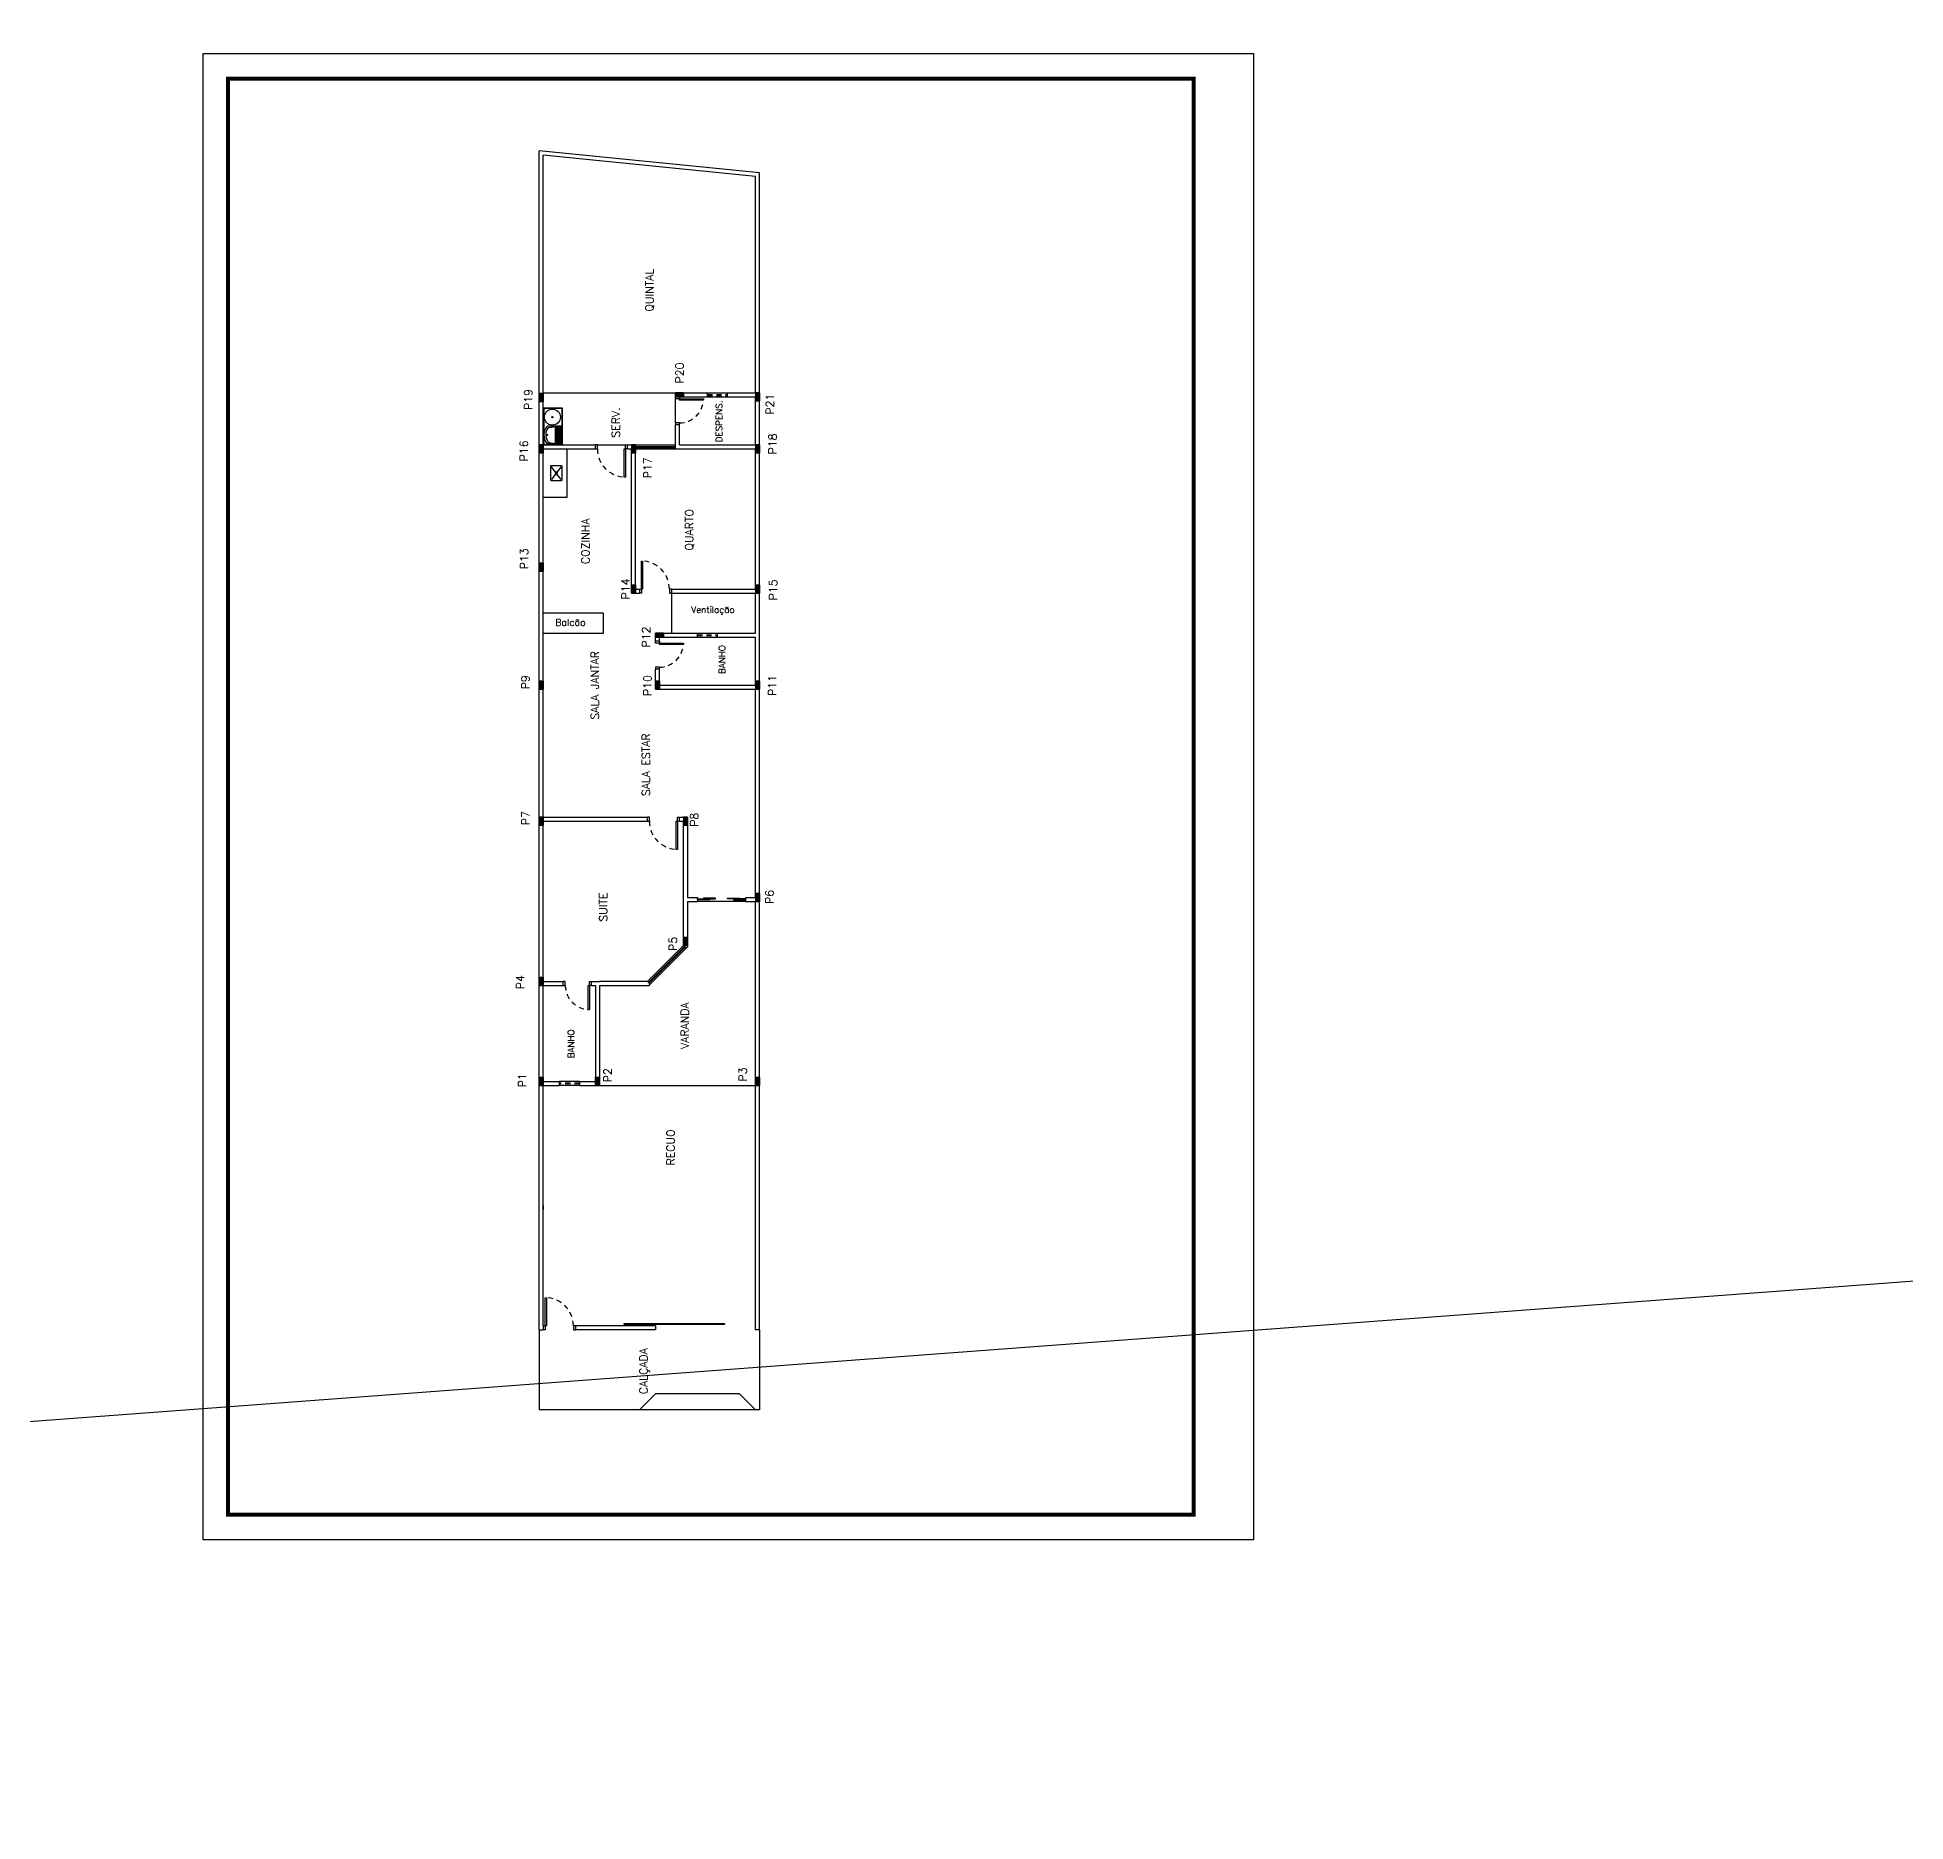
# Model space of a CAD drawing. Extents: x 1223 to 2114, y 507 to 973.
# Drawn here: x 1650.76 to 1697.44, y 608.62 to 653.19 of the extents above; entities that cross this region are included whole.
import ezdxf

# ---------------------------------------------------------------- set-up
doc = ezdxf.new("R2010")
doc.units = 0
doc.header["$MEASUREMENT"] = 0
doc.linetypes.add('HIDDEN2', pattern=[0.1875, 0.125, -0.0625])
doc.layers.get('0').update_dxf_attribs({"linetype": 'CONTINUOUS'})
for name, color, linetype in [('BANHO_COZINHA', 7, 'CONTINUOUS'), ('JANELAS', 8, 'CONTINUOUS'), ('JANELAS_EX', 4, 'CONTINUOUS'), ('JANELAS_INTERNO', 2, 'CONTINUOUS'), ('PAREDE', 2, 'CONTINUOUS'), ('PILARES', 5, 'CONTINUOUS'), ('PORTAS', 4, 'CONTINUOUS'), ('PROJECAO', 7, 'HIDDEN2'), ('REBAIXO', 8, 'CONTINUOUS')]:
    doc.layers.add(name, color=color, linetype=linetype)
doc.styles.add('PADRAO_TXT', font='romans.shx')

# ---------------------------------------------------------------- blocks, each defined once
blk = doc.blocks.new('CUBA1')
at = {"layer": 'BANHO_COZINHA'}
for p, q in [((-0.039, 0.03), (-0.199, 0.154)), ((0.039, 0.03), (0.199, 0.154)), ((-0.199, -0.154), (-0.039, -0.03)), ((0.196, -0.151), (0.039, -0.03))]:
    blk.add_line(p, q, dxfattribs=at)
blk.add_lwpolyline([(-0.049, -0.181), (-0.208, -0.181, -0.414214), (-0.226, -0.163), (-0.226, 0.163, -0.414214), (-0.208, 0.181), (0.208, 0.181, -0.414214), (0.226, 0.163), (0.226, -0.163, -0.414214), (0.208, -0.181), (-0.049, -0.181)], format="xyb", dxfattribs=at)
for radius in [0.0391, 0.024, 0.0147]:
    blk.add_circle((0, 0), radius, dxfattribs=at)
blk = doc.blocks.new('TANQUE2')
at = {"layer": 'BANHO_COZINHA'}
for p, q in [((-0.494, -0.182), (-0.524, -0.377)), ((-0.524, -0.377), (0.001, -0.377)), ((-0.493, -0.407), (-0.029, -0.407)), ((-0.493, -0.437), (-0.029, -0.437)), ((-0.493, -0.467), (-0.029, -0.467)), ((-0.493, -0.497), (-0.029, -0.497)), ((-0.493, -0.527), (-0.029, -0.527)), ((-0.029, -0.182), (0.001, -0.377))]:
    blk.add_line(p, q, dxfattribs=at)
for points in [[(-0.575, -0.6), (0.575, -0.6), (0.575, 0), (-0.575, 0)], [(0.56, -0.015), (-0.56, -0.015), (-0.56, -0.585), (0.56, -0.585)]]:
    blk.add_lwpolyline(points, close=True, dxfattribs=at)
blk.add_lwpolyline([(-0.544, -0.141, -0.153737), (-0.529, -0.12, -0.338906), (0.007, -0.12, -0.256007), (0.021, -0.145), (0.021, -0.557), (-0.544, -0.557)], format="xyb", close=True, dxfattribs=at)
blk.add_lwpolyline([(0.001, -0.377), (0.001, -0.537), (-0.524, -0.537), (-0.524, -0.377, -0.125189)], format="xyb", dxfattribs=at)
for centre, radius in [((-0.261, -0.118), 0.0177), ((0.295, -0.283), 0.25), ((0.295, -0.283), 0.0177)]:
    blk.add_circle(centre, radius, dxfattribs=at)
for centre, radius, start, end in [((-0.444, -0.182), 0.05, 132.73834, 180), ((-0.261, -0.47), 0.391, 57.74582, 123.74994), ((-0.079, -0.182), 0.05, 0, 57.74582)]:
    blk.add_arc(centre, radius, start, end, dxfattribs=at)
blk = doc.blocks.new('*U248')
at = {"layer": 'PILARES', "linetype": 'Continuous'}
for p, q in [((1663.301, 644.296), (1663.301, 644.096)), ((1663.401, 644.296), (1663.401, 644.096))]:
    blk.add_line(p, q, dxfattribs=at)
blk.add_solid([(1663.301, 644.296), (1663.301, 644.096), (1663.401, 644.096)], dxfattribs=at)
at = {"layer": 'PILARES', "linetype": 'Continuous', "extrusion": (0, 0, -1)}
blk.add_solid([(-1663.301, 644.296), (-1663.401, 644.296), (-1663.401, 644.096)], dxfattribs=at)
blk = doc.blocks.new('*U249')
at = {"layer": 'PILARES', "linetype": 'Continuous'}
for p, q in [((1663.301, 643.008), (1663.301, 642.808)), ((1663.401, 643.008), (1663.401, 642.808))]:
    blk.add_line(p, q, dxfattribs=at)
blk.add_solid([(1663.301, 643.008), (1663.301, 642.808), (1663.401, 642.808)], dxfattribs=at)
at = {"layer": 'PILARES', "linetype": 'Continuous', "extrusion": (0, 0, -1)}
blk.add_solid([(-1663.301, 643.008), (-1663.401, 643.008), (-1663.401, 642.808)], dxfattribs=at)
blk = doc.blocks.new('*U250')
at = {"layer": 'PILARES', "linetype": 'Continuous'}
for p, q in [((1663.301, 640.058), (1663.301, 639.858)), ((1663.401, 640.058), (1663.401, 639.858))]:
    blk.add_line(p, q, dxfattribs=at)
blk.add_solid([(1663.301, 640.058), (1663.301, 639.858), (1663.401, 639.858)], dxfattribs=at)
at = {"layer": 'PILARES', "linetype": 'Continuous', "extrusion": (0, 0, -1)}
blk.add_solid([(-1663.301, 640.058), (-1663.401, 640.058), (-1663.401, 639.858)], dxfattribs=at)
blk = doc.blocks.new('*U251')
at = {"layer": 'PILARES', "linetype": 'Continuous'}
for p, q in [((1663.301, 637.108), (1663.301, 636.908)), ((1663.401, 637.108), (1663.401, 636.908))]:
    blk.add_line(p, q, dxfattribs=at)
blk.add_solid([(1663.301, 637.108), (1663.301, 636.908), (1663.401, 636.908)], dxfattribs=at)
at = {"layer": 'PILARES', "linetype": 'Continuous', "extrusion": (0, 0, -1)}
blk.add_solid([(-1663.301, 637.108), (-1663.401, 637.108), (-1663.401, 636.908)], dxfattribs=at)
blk = doc.blocks.new('*U252')
at = {"layer": 'PILARES', "linetype": 'Continuous'}
for p, q in [((1663.301, 633.708), (1663.301, 633.508)), ((1663.401, 633.708), (1663.401, 633.508))]:
    blk.add_line(p, q, dxfattribs=at)
blk.add_solid([(1663.301, 633.708), (1663.301, 633.508), (1663.401, 633.508)], dxfattribs=at)
at = {"layer": 'PILARES', "linetype": 'Continuous', "extrusion": (0, 0, -1)}
blk.add_solid([(-1663.301, 633.708), (-1663.401, 633.708), (-1663.401, 633.508)], dxfattribs=at)
blk = doc.blocks.new('*U253')
at = {"layer": 'PILARES', "linetype": 'Continuous'}
for p, q in [((1663.301, 629.708), (1663.301, 629.508)), ((1663.401, 629.708), (1663.401, 629.508))]:
    blk.add_line(p, q, dxfattribs=at)
blk.add_solid([(1663.301, 629.708), (1663.301, 629.508), (1663.401, 629.508)], dxfattribs=at)
at = {"layer": 'PILARES', "linetype": 'Continuous', "extrusion": (0, 0, -1)}
blk.add_solid([(-1663.301, 629.708), (-1663.401, 629.708), (-1663.401, 629.508)], dxfattribs=at)
blk = doc.blocks.new('*U254')
at = {"layer": 'PILARES', "linetype": 'Continuous'}
for p, q in [((1663.301, 627.208), (1663.301, 627.008)), ((1663.401, 627.208), (1663.401, 627.008))]:
    blk.add_line(p, q, dxfattribs=at)
blk.add_solid([(1663.301, 627.208), (1663.301, 627.008), (1663.401, 627.008)], dxfattribs=at)
at = {"layer": 'PILARES', "linetype": 'Continuous', "extrusion": (0, 0, -1)}
blk.add_solid([(-1663.301, 627.208), (-1663.401, 627.208), (-1663.401, 627.008)], dxfattribs=at)
blk = doc.blocks.new('*U255')
at = {"layer": 'PILARES', "linetype": 'Continuous'}
for p, q in [((1664.701, 627.208), (1664.701, 627.008)), ((1664.801, 627.208), (1664.801, 627.008))]:
    blk.add_line(p, q, dxfattribs=at)
blk.add_solid([(1664.701, 627.208), (1664.701, 627.008), (1664.801, 627.008)], dxfattribs=at)
at = {"layer": 'PILARES', "linetype": 'Continuous', "extrusion": (0, 0, -1)}
blk.add_solid([(-1664.701, 627.208), (-1664.801, 627.208), (-1664.801, 627.008)], dxfattribs=at)
blk = doc.blocks.new('*U256')
at = {"layer": 'PILARES', "linetype": 'Continuous'}
for p, q in [((1668.701, 627.208), (1668.701, 627.008)), ((1668.801, 627.208), (1668.801, 627.008))]:
    blk.add_line(p, q, dxfattribs=at)
blk.add_solid([(1668.701, 627.208), (1668.701, 627.008), (1668.801, 627.008)], dxfattribs=at)
at = {"layer": 'PILARES', "linetype": 'Continuous', "extrusion": (0, 0, -1)}
blk.add_solid([(-1668.701, 627.208), (-1668.801, 627.208), (-1668.801, 627.008)], dxfattribs=at)
blk = doc.blocks.new('*U257')
at = {"layer": 'PILARES', "linetype": 'Continuous'}
for p, q in [((1666.901, 630.708), (1666.901, 630.508)), ((1667.001, 630.708), (1667.001, 630.508))]:
    blk.add_line(p, q, dxfattribs=at)
blk.add_solid([(1666.901, 630.708), (1666.901, 630.508), (1667.001, 630.508)], dxfattribs=at)
at = {"layer": 'PILARES', "linetype": 'Continuous', "extrusion": (0, 0, -1)}
blk.add_solid([(-1666.901, 630.708), (-1667.001, 630.708), (-1667.001, 630.508)], dxfattribs=at)
blk = doc.blocks.new('*U258')
at = {"layer": 'PILARES', "linetype": 'Continuous'}
for p, q in [((1668.701, 631.808), (1668.701, 631.608)), ((1668.801, 631.808), (1668.801, 631.608))]:
    blk.add_line(p, q, dxfattribs=at)
blk.add_solid([(1668.701, 631.808), (1668.701, 631.608), (1668.801, 631.608)], dxfattribs=at)
at = {"layer": 'PILARES', "linetype": 'Continuous', "extrusion": (0, 0, -1)}
blk.add_solid([(-1668.701, 631.808), (-1668.801, 631.808), (-1668.801, 631.608)], dxfattribs=at)
blk = doc.blocks.new('*U259')
at = {"layer": 'PILARES', "linetype": 'Continuous'}
for p, q in [((1666.901, 633.708), (1666.901, 633.508)), ((1667.001, 633.708), (1667.001, 633.508))]:
    blk.add_line(p, q, dxfattribs=at)
blk.add_solid([(1666.901, 633.708), (1666.901, 633.508), (1667.001, 633.508)], dxfattribs=at)
at = {"layer": 'PILARES', "linetype": 'Continuous', "extrusion": (0, 0, -1)}
blk.add_solid([(-1666.901, 633.708), (-1667.001, 633.708), (-1667.001, 633.508)], dxfattribs=at)
blk = doc.blocks.new('*U260')
at = {"layer": 'PILARES', "linetype": 'Continuous'}
for p, q in [((1668.701, 637.108), (1668.701, 636.908)), ((1668.801, 637.108), (1668.801, 636.908))]:
    blk.add_line(p, q, dxfattribs=at)
blk.add_solid([(1668.701, 637.108), (1668.701, 636.908), (1668.801, 636.908)], dxfattribs=at)
at = {"layer": 'PILARES', "linetype": 'Continuous', "extrusion": (0, 0, -1)}
blk.add_solid([(-1668.701, 637.108), (-1668.801, 637.108), (-1668.801, 636.908)], dxfattribs=at)
blk = doc.blocks.new('*U261')
at = {"layer": 'PILARES', "linetype": 'Continuous'}
for p, q in [((1666.201, 637.108), (1666.201, 636.908)), ((1666.301, 637.108), (1666.301, 636.908))]:
    blk.add_line(p, q, dxfattribs=at)
blk.add_solid([(1666.201, 637.108), (1666.201, 636.908), (1666.301, 636.908)], dxfattribs=at)
at = {"layer": 'PILARES', "linetype": 'Continuous', "extrusion": (0, 0, -1)}
blk.add_solid([(-1666.201, 637.108), (-1666.301, 637.108), (-1666.301, 636.908)], dxfattribs=at)
blk = doc.blocks.new('*U262')
at = {"layer": 'PILARES', "linetype": 'Continuous'}
for p, q in [((1668.701, 639.508), (1668.701, 639.308)), ((1668.801, 639.508), (1668.801, 639.308))]:
    blk.add_line(p, q, dxfattribs=at)
blk.add_solid([(1668.701, 639.508), (1668.701, 639.308), (1668.801, 639.308)], dxfattribs=at)
at = {"layer": 'PILARES', "linetype": 'Continuous', "extrusion": (0, 0, -1)}
blk.add_solid([(-1668.701, 639.508), (-1668.801, 639.508), (-1668.801, 639.308)], dxfattribs=at)
blk = doc.blocks.new('*U263')
at = {"layer": 'PILARES', "linetype": 'Continuous'}
for p, q in [((1665.601, 639.508), (1665.601, 639.308)), ((1665.701, 639.508), (1665.701, 639.308))]:
    blk.add_line(p, q, dxfattribs=at)
blk.add_solid([(1665.601, 639.508), (1665.601, 639.308), (1665.701, 639.308)], dxfattribs=at)
at = {"layer": 'PILARES', "linetype": 'Continuous', "extrusion": (0, 0, -1)}
blk.add_solid([(-1665.601, 639.508), (-1665.701, 639.508), (-1665.701, 639.308)], dxfattribs=at)
blk = doc.blocks.new('*U264')
at = {"layer": 'PILARES', "linetype": 'Continuous'}
for p, q in [((1665.601, 643.008), (1665.601, 642.808)), ((1665.701, 643.008), (1665.701, 642.808))]:
    blk.add_line(p, q, dxfattribs=at)
blk.add_solid([(1665.601, 643.008), (1665.601, 642.808), (1665.701, 642.808)], dxfattribs=at)
at = {"layer": 'PILARES', "linetype": 'Continuous', "extrusion": (0, 0, -1)}
blk.add_solid([(-1665.601, 643.008), (-1665.701, 643.008), (-1665.701, 642.808)], dxfattribs=at)
blk = doc.blocks.new('*U265')
at = {"layer": 'PILARES', "linetype": 'Continuous'}
for p, q in [((1668.701, 643.008), (1668.701, 642.808)), ((1668.801, 643.008), (1668.801, 642.808))]:
    blk.add_line(p, q, dxfattribs=at)
blk.add_solid([(1668.701, 643.008), (1668.701, 642.808), (1668.801, 642.808)], dxfattribs=at)
at = {"layer": 'PILARES', "linetype": 'Continuous', "extrusion": (0, 0, -1)}
blk.add_solid([(-1668.701, 643.008), (-1668.801, 643.008), (-1668.801, 642.808)], dxfattribs=at)
blk = doc.blocks.new('*U266')
at = {"layer": 'PILARES', "linetype": 'Continuous'}
for p, q in [((1668.701, 644.309), (1668.701, 644.109)), ((1668.801, 644.309), (1668.801, 644.109))]:
    blk.add_line(p, q, dxfattribs=at)
blk.add_solid([(1668.701, 644.309), (1668.701, 644.109), (1668.801, 644.109)], dxfattribs=at)
at = {"layer": 'PILARES', "linetype": 'Continuous', "extrusion": (0, 0, -1)}
blk.add_solid([(-1668.701, 644.309), (-1668.801, 644.309), (-1668.801, 644.109)], dxfattribs=at)
blk = doc.blocks.new('*U267')
at = {"layer": 'PILARES', "linetype": 'Continuous'}
for p, q in [((1666.701, 644.308), (1666.701, 644.208)), ((1666.901, 644.308), (1666.901, 644.208)), ((1666.201, 638.308), (1666.201, 638.208)), ((1666.401, 638.308), (1666.401, 638.208))]:
    blk.add_line(p, q, dxfattribs=at)
for points in [[(1666.701, 644.308), (1666.701, 644.208), (1666.901, 644.208)], [(1666.201, 638.308), (1666.201, 638.208), (1666.401, 638.208)]]:
    blk.add_solid(points, dxfattribs=at)
at = {"layer": 'PILARES', "linetype": 'Continuous', "extrusion": (0, 0, -1)}
for points in [[(-1666.701, 644.308), (-1666.901, 644.308), (-1666.901, 644.208)], [(-1666.201, 638.308), (-1666.401, 638.308), (-1666.401, 638.208)]]:
    blk.add_solid(points, dxfattribs=at)

msp = doc.modelspace()

# ---------------------------------------------------------------- linework, layer by layer
msp.add_lwpolyline([(1681.15046, 615.66123), (1654.90046, 615.66123), (1654.90046, 652.78623), (1681.15046, 652.78623)], close=True)
at = {"const_width": 0.1}
msp.add_lwpolyline([(1679.65046, 616.28623), (1655.52546, 616.28623), (1655.52546, 652.16123), (1679.65046, 652.16123)], close=True, dxfattribs=at)
at = {"layer": 'JANELAS'}
for p, q in [((1663.40142, 644.30823), (1666.70142, 644.30823)), ((1667.50142, 644.30823), (1668.00142, 644.30823)), ((1667.50142, 644.20823), (1668.00142, 644.20823)), ((1664.00142, 641.70823), (1664.00142, 642.90823)), ((1665.70142, 642.96823), (1666.70142, 642.96823)), ((1665.70142, 642.94823), (1666.70142, 642.94823)), ((1663.40142, 641.70823), (1664.00142, 641.70823)), ((1666.60142, 639.30823), (1666.60142, 638.30823)), ((1664.90142, 638.80823), (1663.40142, 638.80823)), ((1664.90142, 638.30823), (1664.90142, 638.80823)), ((1663.40142, 638.30823), (1664.90142, 638.30823)), ((1667.25142, 638.30823), (1667.75142, 638.30823)), ((1667.25142, 638.20823), (1667.75142, 638.20823)), ((1668.45142, 631.60823), (1667.25142, 631.60823)), ((1666.9297, 630.47995), (1666.0297, 629.57995)), ((1666.94384, 630.4658), (1666.04384, 629.5658)), ((1664.30142, 627.10823), (1663.80142, 627.10823)), ((1664.30142, 627.00823), (1663.80142, 627.00823)), ((1663.30142, 620.90823), (1663.30142, 618.90823)), ((1668.80142, 620.90823), (1668.80142, 618.90823)), ((1666.20142, 619.30823), (1665.80142, 618.90823)), ((1668.30142, 619.30823), (1666.20142, 619.30823)), ((1668.30142, 619.30823), (1668.70142, 618.90823)), ((1668.80142, 618.90823), (1663.30142, 618.90823))]:
    msp.add_line(p, q, dxfattribs=at)
at = {"layer": 'JANELAS_EX'}
for p, q in [((1665.70142, 643.00823), (1666.70142, 643.00823)), ((1665.70142, 642.90823), (1666.70142, 642.90823))]:
    msp.add_line(p, q, dxfattribs=at)
at = {"layer": 'JANELAS_INTERNO'}
msp.add_line((1516.64871, 608.62187), (2113.74782, 653.18983), dxfattribs=at)
at = {"layer": 'PAREDE'}
for p, q in [((1663.30142, 620.90823), (1663.30142, 650.35823)), ((1668.80142, 649.80823), (1663.30142, 650.35823)), ((1663.40142, 643.00823), (1663.40142, 650.24773)), ((1668.70142, 649.71773), (1663.40142, 650.24773)), ((1668.70142, 644.30823), (1668.70142, 649.71773)), ((1668.80142, 620.90823), (1668.80142, 649.80823)), ((1666.70142, 644.30823), (1667.50142, 644.30823)), ((1666.70142, 644.20823), (1666.70142, 644.30823)), ((1667.50142, 644.20823), (1667.50142, 644.30823)), ((1668.00142, 644.30823), (1668.70142, 644.30823)), ((1668.00142, 644.20823), (1668.00142, 644.30823)), ((1666.80142, 644.20823), (1666.70142, 644.20823)), ((1666.80142, 644.20823), (1667.50142, 644.20823)), ((1668.00142, 644.20823), (1668.70142, 644.20823)), ((1668.70142, 643.00823), (1668.70142, 644.20823)), ((1666.70142, 642.90823), (1666.70142, 643.50823)), ((1666.80142, 643.50823), (1666.70142, 643.50823)), ((1666.80142, 643.00823), (1666.80142, 643.50823)), ((1663.40142, 643.00823), (1664.70142, 643.00823)), ((1663.40142, 633.70823), (1663.40142, 642.90823)), ((1663.40142, 642.90823), (1664.70142, 642.90823)), ((1664.70142, 642.90823), (1664.70142, 643.00823)), ((1665.50142, 643.00823), (1665.70142, 643.00823)), ((1665.50142, 642.90823), (1665.50142, 643.00823)), ((1665.50142, 642.90823), (1665.60142, 642.90823)), ((1665.60142, 639.30823), (1665.60142, 642.90823)), ((1665.70142, 639.40823), (1665.70142, 643.00823)), ((1666.70142, 642.90823), (1668.70142, 642.90823)), ((1666.80142, 643.00823), (1668.70142, 643.00823)), ((1668.70142, 639.40823), (1668.70142, 642.90823)), ((1665.60142, 639.30823), (1665.80142, 639.30823)), ((1665.70142, 639.40823), (1665.80142, 639.40823)), ((1665.80142, 639.40823), (1665.80142, 639.30823)), ((1666.60142, 639.40823), (1668.70142, 639.40823)), ((1666.60142, 639.40823), (1666.60142, 639.30823)), ((1666.60142, 639.30823), (1668.70142, 639.30823)), ((1668.70142, 638.30823), (1668.70142, 639.30823)), ((1666.20142, 638.30823), (1667.25142, 638.30823)), ((1666.20142, 638.10823), (1666.20142, 638.30823)), ((1666.30142, 638.20823), (1667.25142, 638.20823)), ((1666.30142, 638.10823), (1666.30142, 638.20823)), ((1667.25142, 638.20823), (1667.25142, 638.30823)), ((1667.75142, 638.30823), (1668.70142, 638.30823)), ((1667.75142, 638.20823), (1667.75142, 638.30823)), ((1667.75142, 638.20823), (1668.70142, 638.20823)), ((1668.70142, 637.00823), (1668.70142, 638.20823)), ((1666.30142, 638.10823), (1666.20142, 638.10823)), ((1666.20142, 636.90823), (1666.20142, 637.40823)), ((1666.30142, 637.40823), (1666.20142, 637.40823)), ((1666.30142, 637.00823), (1666.30142, 637.40823)), ((1666.20142, 636.90823), (1668.70142, 636.90823)), ((1666.30142, 637.00823), (1668.70142, 637.00823)), ((1668.70142, 631.70823), (1668.70142, 636.90823)), ((1663.40142, 633.70823), (1666.00142, 633.70823)), ((1663.40142, 629.60823), (1663.40142, 633.60823)), ((1663.40142, 633.60823), (1666.00142, 633.60823)), ((1666.00142, 633.60823), (1666.00142, 633.70823)), ((1666.80142, 633.70823), (1667.00142, 633.70823)), ((1666.80142, 633.60823), (1666.80142, 633.70823)), ((1666.80142, 633.60823), (1666.90142, 633.60823)), ((1666.90142, 630.50823), (1666.90142, 633.60823)), ((1667.00142, 633.70823), (1667.00142, 631.70823)), ((1667.00142, 631.70823), (1667.25142, 631.70823)), ((1667.25142, 631.70823), (1667.25142, 631.60823)), ((1668.45142, 631.70823), (1668.45142, 631.60823)), ((1668.45142, 631.70823), (1668.70142, 631.70823)), ((1667.00142, 631.60823), (1667.00142, 630.46681)), ((1667.00142, 631.60823), (1667.25142, 631.60823)), ((1668.45142, 631.60823), (1668.70142, 631.60823)), ((1668.70142, 620.90823), (1668.70142, 631.60823)), ((1666.97213, 630.43752), (1666.90142, 630.50823)), ((1667.00142, 630.46681), (1666.97213, 630.43752)), ((1663.40142, 629.60823), (1663.90142, 629.60823)), ((1663.40142, 629.50823), (1663.90142, 629.50823)), ((1663.40142, 627.10823), (1663.40142, 629.50823)), ((1663.90142, 629.50823), (1663.90142, 629.60823)), ((1664.60142, 629.60823), (1664.80142, 629.60823)), ((1664.60142, 629.50823), (1664.60142, 629.60823)), ((1664.60142, 629.50823), (1664.70142, 629.50823)), ((1664.70142, 629.50823), (1664.70142, 627.10823)), ((1666.00142, 629.60823), (1664.80142, 629.60823)), ((1664.80142, 629.50823), (1666.04284, 629.50823)), ((1664.80142, 629.50823), (1664.80142, 627.00823)), ((1666.07213, 629.53752), (1666.00142, 629.60823)), ((1666.04284, 629.50823), (1666.07213, 629.53752)), ((1663.40142, 627.10823), (1663.80142, 627.10823)), ((1663.40142, 627.00823), (1663.80142, 627.00823)), ((1663.40142, 621.00823), (1663.40142, 627.00823)), ((1663.80142, 627.10823), (1663.80142, 627.00823)), ((1664.30142, 627.10823), (1664.70142, 627.10823)), ((1664.30142, 627.10823), (1664.30142, 627.00823)), ((1664.30142, 627.00823), (1664.80142, 627.00823)), ((1663.40142, 624.00823), (1663.40142, 623.90823)), ((1663.30142, 620.90823), (1663.40142, 620.90823)), ((1663.40142, 621.00823), (1663.40142, 620.90823)), ((1666.20142, 621.00823), (1664.20142, 621.00823)), ((1664.20142, 621.00823), (1664.20142, 620.90823)), ((1666.20142, 620.90823), (1664.20142, 620.90823)), ((1666.20142, 621.00823), (1666.20142, 620.90823)), ((1668.80142, 620.90823), (1668.70142, 620.90823))]:
    msp.add_line(p, q, dxfattribs=at)
at = {"layer": 'PILARES'}
for points in [[(1663.30142, 644.09623), (1663.40142, 644.09623), (1663.40142, 644.29623), (1663.30142, 644.29623)], [(1666.70142, 644.30823), (1666.70142, 644.20823), (1666.90142, 644.20823), (1666.90142, 644.30823)], [(1668.70142, 644.10823), (1668.80142, 644.10823), (1668.80142, 644.30823), (1668.70142, 644.30823)], [(1663.30142, 642.80823), (1663.40142, 642.80823), (1663.40142, 643.00823), (1663.30142, 643.00823)], [(1665.60142, 642.80823), (1665.70142, 642.80823), (1665.70142, 643.00823), (1665.60142, 643.00823)], [(1668.70142, 642.80823), (1668.80142, 642.80823), (1668.80142, 643.00823), (1668.70142, 643.00823)], [(1663.30142, 639.85823), (1663.40142, 639.85823), (1663.40142, 640.05823), (1663.30142, 640.05823)], [(1665.60142, 639.30823), (1665.70142, 639.30823), (1665.70142, 639.50823), (1665.60142, 639.50823)], [(1668.70142, 639.30823), (1668.80142, 639.30823), (1668.80142, 639.50823), (1668.70142, 639.50823)], [(1666.20142, 638.30823), (1666.20142, 638.20823), (1666.40142, 638.20823), (1666.40142, 638.30823)], [(1663.30142, 636.90823), (1663.40142, 636.90823), (1663.40142, 637.10823), (1663.30142, 637.10823)], [(1666.20142, 636.90823), (1666.30142, 636.90823), (1666.30142, 637.10823), (1666.20142, 637.10823)], [(1668.70142, 636.90823), (1668.80142, 636.90823), (1668.80142, 637.10823), (1668.70142, 637.10823)], [(1663.30142, 633.50823), (1663.40142, 633.50823), (1663.40142, 633.70823), (1663.30142, 633.70823)], [(1666.90142, 633.50823), (1667.00142, 633.50823), (1667.00142, 633.70823), (1666.90142, 633.70823)], [(1668.70142, 631.60823), (1668.80142, 631.60823), (1668.80142, 631.80823), (1668.70142, 631.80823)], [(1666.90142, 630.50823), (1667.00142, 630.50823), (1667.00142, 630.70823), (1666.90142, 630.70823)], [(1663.30142, 629.50823), (1663.40142, 629.50823), (1663.40142, 629.70823), (1663.30142, 629.70823)], [(1663.30142, 627.00823), (1663.40142, 627.00823), (1663.40142, 627.20823), (1663.30142, 627.20823)], [(1664.70142, 627.00823), (1664.80142, 627.00823), (1664.80142, 627.20823), (1664.70142, 627.20823)], [(1668.70142, 627.00823), (1668.80142, 627.00823), (1668.80142, 627.20823), (1668.70142, 627.20823)]]:
    msp.add_lwpolyline(points, close=True, dxfattribs=at)
at = {"layer": 'PORTAS'}
for p, q in [((1666.90142, 630.50823), (1666.00142, 629.60823)), ((1666.97213, 630.43752), (1666.07213, 629.53752))]:
    msp.add_line(p, q, dxfattribs=at)
for points in [[(1666.80142, 644.20823), (1666.80142, 644.15823), (1666.70142, 644.15823), (1666.70142, 644.20823)], [(1666.80142, 643.50823), (1666.80142, 643.55823), (1666.70142, 643.55823), (1666.70142, 643.50823)], [(1664.70142, 642.90823), (1664.75142, 642.90823), (1664.75142, 643.00823), (1664.70142, 643.00823)], [(1665.50142, 642.90823), (1665.45142, 642.90823), (1665.45142, 643.00823), (1665.50142, 643.00823)], [(1665.80142, 639.40823), (1665.85142, 639.40823), (1665.85142, 639.30823), (1665.80142, 639.30823)], [(1666.60142, 639.40823), (1666.55142, 639.40823), (1666.55142, 639.30823), (1666.60142, 639.30823)], [(1666.30142, 638.10823), (1666.30142, 638.05823), (1666.20142, 638.05823), (1666.20142, 638.10823)], [(1666.30142, 637.40823), (1666.30142, 637.45823), (1666.20142, 637.45823), (1666.20142, 637.40823)], [(1666.00142, 633.60823), (1666.05142, 633.60823), (1666.05142, 633.70823), (1666.00142, 633.70823)], [(1666.80142, 633.60823), (1666.75142, 633.60823), (1666.75142, 633.70823), (1666.80142, 633.70823)], [(1663.90142, 629.50823), (1663.95142, 629.50823), (1663.95142, 629.60823), (1663.90142, 629.60823)], [(1664.60142, 629.50823), (1664.55142, 629.50823), (1664.55142, 629.60823), (1664.60142, 629.60823)], [(1663.40142, 621.00823), (1663.45142, 621.00823), (1663.45142, 620.90823), (1663.40142, 620.90823)], [(1664.20142, 621.00823), (1664.15142, 621.00823), (1664.15142, 620.90823), (1664.20142, 620.90823)]]:
    msp.add_lwpolyline(points, dxfattribs=at)
for points in [[(1666.80142, 644.15823), (1667.40142, 644.15823), (1667.40142, 644.12823), (1666.80142, 644.12823)], [(1665.45142, 642.90823), (1665.45142, 642.20823), (1665.42142, 642.20823), (1665.42142, 642.90823)], [(1665.85142, 639.40823), (1665.85142, 640.10823), (1665.88142, 640.10823), (1665.88142, 639.40823)], [(1666.30142, 638.05823), (1666.90142, 638.05823), (1666.90142, 638.02823), (1666.30142, 638.02823)], [(1666.75142, 633.60823), (1666.75142, 632.90823), (1666.72142, 632.90823), (1666.72142, 633.60823)], [(1667.25142, 631.66823), (1667.55142, 631.66823), (1667.55142, 631.64823), (1667.25142, 631.64823)], [(1667.40142, 631.66823), (1667.70142, 631.66823), (1667.70142, 631.68823), (1667.40142, 631.68823)], [(1668.30142, 631.66823), (1668.00142, 631.66823), (1668.00142, 631.68823), (1668.30142, 631.68823)], [(1668.45142, 631.66823), (1668.15142, 631.66823), (1668.15142, 631.64823), (1668.45142, 631.64823)], [(1664.55142, 629.50823), (1664.55142, 628.90823), (1664.52142, 628.90823), (1664.52142, 629.50823)], [(1663.45142, 621.00823), (1663.45142, 621.70823), (1663.48142, 621.70823), (1663.48142, 621.00823)], [(1667.92572, 621.06823), (1667.92572, 621.03823), (1665.42572, 621.03823), (1665.42572, 621.06823)]]:
    msp.add_lwpolyline(points, close=True, dxfattribs=at)
at = {"layer": 'PROJECAO'}
for p, q in [((1667.50142, 644.26823), (1668.00142, 644.26823)), ((1667.50142, 644.24823), (1668.00142, 644.24823)), ((1667.25142, 638.26823), (1667.75142, 638.26823)), ((1667.25142, 638.24823), (1667.75142, 638.24823)), ((1664.30142, 627.06823), (1663.80142, 627.06823)), ((1664.30142, 627.04823), (1663.80142, 627.04823))]:
    msp.add_line(p, q, dxfattribs=at)
for centre, radius, start, end in [((1666.80142, 644.15823), 0.6, 270, 0), ((1665.45142, 642.90823), 0.7, 180, 270), ((1665.85142, 639.40823), 0.7, 0, 90), ((1666.30142, 638.05823), 0.6, 270, 0), ((1666.75142, 633.60823), 0.7, 180, 270), ((1664.55142, 629.50823), 0.6, 180, 270), ((1663.45142, 621.00823), 0.7, 0, 90)]:
    msp.add_arc(centre, radius, start, end, dxfattribs=at)
at = {"layer": 'REBAIXO'}
for p, q in [((1666.70142, 643.55823), (1666.70142, 644.15823)), ((1664.75142, 643.00823), (1665.45142, 643.00823)), ((1664.80142, 627.00823), (1668.70142, 627.00823))]:
    msp.add_line(p, q, dxfattribs=at)

# ---------------------------------------------------------------- block references
at = {"layer": 'PAREDE', "yscale": 0.7999999999999546}
for name, p, xscale, zscale, rotation in [('TANQUE2', (1663.40142, 643.46823), 0.7999999999999546, 0.7999999999999546, 90.00000000000004), ('CUBA1', (1663.72499, 642.30529), -0.7999999999999546, 0.8, 90)]:
    msp.add_blockref(name, p, dxfattribs=dict(at, xscale=xscale, zscale=zscale, rotation=rotation))
at = {"layer": 'PILARES', "linetype": 'Continuous'}
for name in ['*U248', '*U267', '*U266', '*U249', '*U264', '*U265', '*U250', '*U263', '*U262', '*U251', '*U261', '*U260', '*U252', '*U259', '*U258', '*U257', '*U253', '*U254', '*U255', '*U256']:
    msp.add_blockref(name, (0, 0), dxfattribs=at)

# ---------------------------------------------------------------- texts
at = {"layer": 'JANELAS', "style": 'PADRAO_TXT'}
msp.add_text('Balcão', height=0.17, dxfattribs=at).set_placement((1663.70268, 638.4916))
at = {"layer": 'PAREDE', "style": 'PADRAO_TXT'}
for s, height, p in [('QUINTAL', 0.2, (1666.15157, 646.33882)), ('P20', 0.2, (1666.9066, 644.54397)), ('P19', 0.2, (1663.12578, 643.88173)), ('SERV.', 0.2, (1665.31272, 643.19042)), ('DESPENS.', 0.16, (1667.87329, 643.07606)), ('P21', 0.2, (1669.16339, 643.76524)), ('P16', 0.2, (1663.0141, 642.59858)), ('P18', 0.2, (1669.23195, 642.77169)), ('P17', 0.2, (1666.10858, 642.17598)), ('COZINHA', 0.2, (1664.55445, 640.03303)), ('QUARTO', 0.2, (1667.1477, 640.37182)), ('P13', 0.2, (1663.02253, 639.90399)), ('P14', 0.2, (1665.55836, 639.14909)), ('P15', 0.2, (1669.24395, 639.1253)), ('P12', 0.2, (1666.06729, 637.94911)), ('SALA JANTAR', 0.2, (1664.79018, 636.14707)), ('BANHO', 0.16, (1667.94758, 637.28897)), ('P9', 0.2, (1663.05374, 636.906)), ('P10', 0.2, (1666.10483, 636.73617)), ('P11', 0.2, (1669.22354, 636.73821)), ('SALA ESTAR', 0.2, (1666.06625, 634.23752)), ('P7', 0.2, (1663.059, 633.51069)), ('P8', 0.2, (1667.27246, 633.4734)), ('SUITE', 0.2, (1665.00061, 631.10077)), ('P6', 0.2, (1669.15412, 631.54366)), ('P5', 0.2, (1666.74117, 630.37108)), ('P4', 0.2, (1662.92473, 629.41478)), ('VARANDA', 0.2, (1667.0351, 627.92015)), ('BANHO', 0.16, (1664.17408, 627.68919)), ('P3', 0.2, (1668.48533, 627.10727)), ('P1', 0.2, (1662.97694, 626.96325)), ('P2', 0.2, (1665.10878, 627.08888)), ('RECUO', 0.2, (1666.68298, 625.0118)), ('CALÇADA', 0.2, (1666.00666, 619.29956))]:
    msp.add_text(s, height=height, rotation=90, dxfattribs=at).set_placement(p)
msp.add_text('Ventilação', height=0.16, dxfattribs=at).set_placement((1667.09899, 638.81331))

doc.saveas('drawing.dxf')
